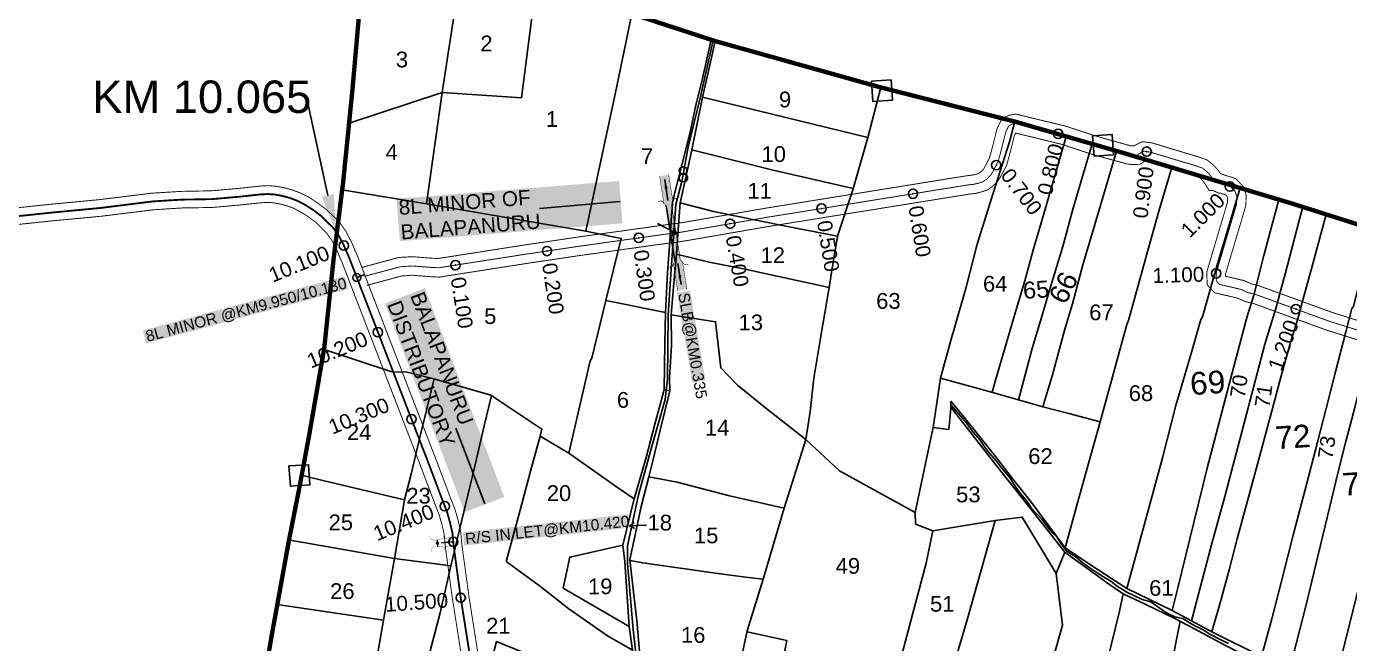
# Model space of a CAD drawing. Header units: millimetres. Extents: x 194974 to 210505, y 1603976 to 1614238.
# Drawn here: x 197653 to 199081, y 1612769 to 1613435 of the extents above; entities that cross this region are included whole.
import ezdxf
from ezdxf import colors
from ezdxf.entities.mleader import LeaderData, LeaderLine
from ezdxf.enums import TextEntityAlignment as Align
from ezdxf.math import Vec2, Vec3

# ---------------------------------------------------------------- set-up
doc = ezdxf.new("R2010")
doc.units = ezdxf.units.MM
doc.header["$LTSCALE"] = 15
doc.header["$PDMODE"] = 32
doc.header["$PDSIZE"] = 10
doc.linetypes.add('ACAD_ISO02W100', pattern=[15, 12, -3])
doc.linetypes.add('HIDDEN2', pattern=[0.1875, 0.125, -0.0625])
for name, color, linetype in [('BOUNDRY STONES', 240, 'Continuous'), ('CANAL1', 7, 'Continuous'), ('CS', 134, 'Continuous'), ('CSMark', 72, 'Continuous'), ('DIMENSION', 1, 'Continuous'), ('PAPER SIZE', 5, 'Continuous'), ('PLOTS', 7, 'Continuous'), ('PLOTS NO', 7, 'Continuous'), ('ROADS', 1, 'Continuous'), ('STREAMS', 4, 'Continuous'), ('STRUCTURE', 5, 'Continuous'), ('text2', 7, 'Continuous'), ('VILLAGE BOUNDRY', 5, 'Continuous')]:
    doc.layers.add(name, color=color, linetype=linetype)
doc.styles.get("Standard").update_dxf_attribs({"font": 'arial.ttf'})
doc.dimstyles.get("Standard").update_dxf_attribs({"dimtxt": 0.18, "dimasz": 0.18, "dimexe": 0.18, "dimexo": 0.0625, "dimgap": 0.09, "dimtad": 0, "dimtih": 1, "dimtoh": 1, "dimdec": 4, "dimzin": 0, "dimdsep": 46, "dimtxsty": 'Standard', "dimcen": 0.09, "dimadec": 0, "dimazin": 0, "dimtfac": 1, "dimtdec": 4, "dimtofl": 0, "dimtmove": 0, "dimatfit": 3, "dimfxl": 1, "dimtolj": 1, "dimtzin": 0, "dimarcsym": 0})

# ---------------------------------------------------------------- blocks, each defined once
blk = doc.blocks.new('OT')
at = {"layer": 'STRUCTURE', "color": 190}
for points, const_width in [([(769751.4, 1706595.8), (769729.4, 1706595.8)], 0.5), ([(769775.2, 1706601.8), (769775.2, 1706597.8), (769769.2, 1706593.8), (769761.8, 1706593.8), (769754.4, 1706593.8), (769748.4, 1706597.8), (769748.4, 1706601.8)], 0.5), ([(769761.8, 1706593.8), (769761.8, 1706581)], 2.5), ([(769751.4, 1706579), (769729.4, 1706579)], 0.5), ([(769748.4, 1706573), (769748.4, 1706577), (769754.4, 1706581), (769761.8, 1706581), (769761.8, 1706581), (769761.8, 1706581), (769769.2, 1706581), (769775.2, 1706577), (769775.2, 1706573)], 0.5)]:
    blk.add_lwpolyline(points, dxfattribs=dict(at, const_width=const_width))
at = {"layer": 'STRUCTURE', "color": 0}
blk.add_circle((769761.8, 1706587.4), 1.87, dxfattribs=at)
blk.add_leader([(769732.6, 1706587.4), (769753.8, 1706587.4)], dimstyle='Standard', override={"dimasz": 10, "dimgap": 0.09, "dimtad": 0}, dxfattribs=at)
blk = doc.blocks.new('SLB')
at = {"layer": 'STRUCTURE'}
h = blk.add_hatch(dxfattribs=at)
h.set_pattern_fill('DOTS', color=6, scale=20, angle=320.3722, style=0)
h.set_pattern_definition([(320.372247934, (-159.4327, -72.9564), (1.2786241598, 0.5641323054), [0, -1.25])])
h.paths.add_polyline_path([(769699.5, 1706871.1), (769699.5, 1706861.1), (769729.1, 1706861.1), (769732.1, 1706863.1), (769792.1, 1706863.1), (769795.1, 1706861.1), (769824.7, 1706861.1), (769824.7, 1706871.1), (769795.1, 1706871.1), (769792.1, 1706869.1), (769732.1, 1706869.1), (769729.1, 1706871.1)])
at = {"layer": 'STRUCTURE', "color": 6, "linetype": 'ACAD_ISO02W100', "ltscale": 0.5, "const_width": 0.5}
for points in [[(769699.5, 1706871.1), (769729.1, 1706871.1)], [(769795.1, 1706871.1), (769824.7, 1706871.1)], [(769699.5, 1706861.1), (769729.1, 1706861.1)], [(769795.1, 1706861.1), (769824.7, 1706861.1)]]:
    blk.add_lwpolyline(points, dxfattribs=at)
at = {"layer": 'STRUCTURE', "color": 6, "const_width": 0.628}
for points in [[(769726.1, 1706877.1), (769726.1, 1706873.1), (769732.1, 1706869.1), (769792.1, 1706869.1), (769798.1, 1706873.1), (769798.1, 1706877.1)], [(769726.1, 1706855.1), (769726.1, 1706859.1), (769732.1, 1706863.1), (769792.1, 1706863.1), (769798.1, 1706859.1), (769798.1, 1706855.1)]]:
    blk.add_lwpolyline(points, dxfattribs=at)
at = {"layer": 'STRUCTURE', "color": 6}
blk.add_lwpolyline([(769732.1, 1706863.1), (769792.1, 1706863.1)], dxfattribs=at)
blk.add_lwpolyline([(769732.1, 1706863.1), (769792.1, 1706863.1)], dxfattribs=at)
at = {"layer": 'STRUCTURE', "color": 0}
blk.add_circle((769762.1, 1706866.1), 1.24, dxfattribs=at)
for points in [[(769703.8, 1706866), (769726.7, 1706866)], [(769818.6, 1706865.8), (769795.7, 1706865.8)]]:
    blk.add_leader(points, dimstyle='Standard', override={"dimasz": 10, "dimgap": 0.09, "dimtad": 0}, dxfattribs=at)

msp = doc.modelspace()

# ---------------------------------------------------------------- linework, layer by layer
at = {"layer": 'BOUNDRY STONES'}
for points in [[(198565.1, 1613375.5), (198586.2, 1613376.9), (198587.7, 1613355.1), (198566.6, 1613353.6)], [(198803.8, 1613316.6), (198824.9, 1613318.1), (198826.4, 1613296.2), (198805.3, 1613294.8)], [(197936.2, 1612960.4), (197957.3, 1612961.8), (197958.8, 1612940), (197937.7, 1612938.5)]]:
    msp.add_lwpolyline(points, close=True, dxfattribs=at)
at = {"layer": 'CANAL1', "color": 200, "const_width": 1}
for points in [[(198015, 1613174.7), (198055, 1613185.4), (198069.6, 1613186.2), (198090.8, 1613184.5), (198097.4, 1613184.3), (198188.3, 1613198.5), (198246.1, 1613207.1), (198347.9, 1613221.3), (198353, 1613221.8), (198359.3, 1613222.8), (198362.1, 1613223.2), (198450.6, 1613238.5), (198667.6, 1613273.5), (198674, 1613274.3), (198678.8, 1613275.4), (198680.8, 1613276.1), (198683.2, 1613277.8), (198685.8, 1613280.3), (198687.3, 1613282.7), (198692.3, 1613292.5), (198694.6, 1613300.5), (198697.4, 1613311.5), (198699.9, 1613321.7), (198701, 1613325.3), (198706, 1613335), (198713.8, 1613338.9), (198720.9, 1613340.1), (198728, 1613338.4), (198733.2, 1613337.1), (198774.5, 1613327.1), (198781.2, 1613324.9), (198809.6, 1613315.7), (198844.3, 1613306), (198847.1, 1613305.8), (198848.9, 1613305.8), (198850.5, 1613306.9), (198857.6, 1613310.3), (198867.9, 1613309), (198905.3, 1613297.7), (198914.1, 1613295.2), (198927.3, 1613290.7), (198934.4, 1613284.9), (198939.4, 1613279.4), (198941.7, 1613275.9), (198944.8, 1613274.7), (198945, 1613274.7), (198953.6, 1613271.9), (198954.3, 1613271.9), (198958.5, 1613270.3), (198966.5, 1613261.9), (198969.6, 1613252.5), (198969.2, 1613241.3), (198947.1, 1613167), (198947.2, 1613165.1), (198956.2, 1613163.1), (198965.1, 1613160.9), (198966.2, 1613160.9), (198975, 1613156.9), (198982.9, 1613155), (199062.9, 1613125.9), (199166.3, 1613093.7)], [(198020.2, 1613155.3), (198058.2, 1613165.5), (198069.4, 1613166.2), (198089.6, 1613164.6), (198098.6, 1613164.2), (198191.3, 1613178.7), (198249, 1613187.3), (198350.1, 1613201.4), (198355.5, 1613201.9), (198362.5, 1613203.1), (198365.3, 1613203.5), (198453.8, 1613218.8), (198670.4, 1613253.7), (198677.6, 1613254.5), (198684.2, 1613256.2), (198690.1, 1613258.1), (198696.2, 1613262.5), (198701.5, 1613267.7), (198704.6, 1613272.8), (198711, 1613285), (198713.9, 1613295.3), (198716.8, 1613306.7), (198719.2, 1613316.4), (198719.7, 1613317.8), (198720.6, 1613319.6), (198723.1, 1613319), (198728.4, 1613317.7), (198769.1, 1613307.8), (198775.1, 1613305.9), (198803.8, 1613296.5), (198840.6, 1613286.3), (198846.2, 1613285.7), (198855.2, 1613285.9), (198860.5, 1613289.5), (198860.9, 1613289.7), (198863.7, 1613289.3), (198899.7, 1613278.5), (198908.1, 1613276.1), (198917.5, 1613272.9), (198920.6, 1613270.4), (198923.6, 1613267.1), (198929.8, 1613257.5), (198933.9, 1613257.5), (198937.5, 1613256), (198939.7, 1613254.7), (198941.8, 1613254.7), (198947.4, 1613252.9), (198948.9, 1613251.3), (198949.5, 1613249.7), (198949.3, 1613244.6), (198927, 1613169.6), (198927.5, 1613155.9), (198935.5, 1613147.2), (198951.6, 1613143.6), (198960.9, 1613141.3), (198968.6, 1613137.8), (198977.2, 1613135.8), (199056.5, 1613106.9), (199160.1, 1613074.6)], [(197627.7, 1613237.4), (197681.1, 1613243), (197731.8, 1613247.8), (197788.9, 1613254.8), (197820.2, 1613256.7), (197852.2, 1613257.3), (197882.7, 1613260), (197904.8, 1613262.4), (197913.7, 1613262.9), (197922.3, 1613262.2), (197930.5, 1613260.7), (197939.3, 1613258.4), (197948.4, 1613255), (197958, 1613250.1), (197966.9, 1613244.4), (197976.2, 1613237.4), (197982.9, 1613231.1), (197990.6, 1613223.4), (197997.6, 1613213.8), (198003.3, 1613202.8), (198009.9, 1613187.6), (198022.1, 1613155.9), (198043.5, 1613100.5), (198061.2, 1613054.7), (198094.2, 1612969.4), (198110.4, 1612926.4), (198115.6, 1612913.1), (198119, 1612901), (198121.6, 1612889.3), (198123, 1612874.4), (198130.6, 1612818.9), (198141.5, 1612750.1)], [(197629.5, 1613219.5), (197682.9, 1613225.1), (197733.8, 1613229.9), (197790.6, 1613236.9), (197820.9, 1613238.8), (197853.1, 1613239.3), (197884.4, 1613242.1), (197906.2, 1613244.4), (197913.5, 1613244.8), (197920, 1613244.3), (197926.6, 1613243.1), (197933.9, 1613241.2), (197941.1, 1613238.6), (197949, 1613234.4), (197956.7, 1613229.6), (197964.6, 1613223.7), (197970.3, 1613218.2), (197976.9, 1613211.6), (197982.2, 1613204.3), (197987.1, 1613195), (197993.3, 1613180.7), (198005.3, 1613149.4), (198026.7, 1613094.1), (198044.4, 1613048.2), (198077.3, 1612963), (198093.6, 1612919.9), (198098.5, 1612907.3), (198101.5, 1612896.6), (198103.8, 1612886.5), (198105.1, 1612872.3), (198112.8, 1612816.3), (198123.7, 1612747.4)]]:
    msp.add_lwpolyline(points, dxfattribs=at)
at = {"layer": 'CANAL1', "color": 1, "linetype": 'HIDDEN2', "ltscale": 4}
for points, const_width in [([(198017.6, 1613165), (198056.6, 1613175.4), (198069.5, 1613176.2), (198090.2, 1613174.6), (198098, 1613174.3), (198189.8, 1613188.6), (198247.6, 1613197.2), (198349, 1613211.4), (198354.3, 1613211.8), (198360.9, 1613212.9), (198363.7, 1613213.4), (198452.2, 1613228.7), (198669, 1613263.6), (198675.8, 1613264.4), (198681.5, 1613265.8), (198685.5, 1613267.1), (198689.7, 1613270.2), (198693.6, 1613274), (198695.9, 1613277.7), (198701.7, 1613288.8), (198704.3, 1613297.9), (198707.1, 1613309.1), (198709.6, 1613319), (198710.4, 1613321.6), (198713.4, 1613327.5), (198716.9, 1613329.3), (198720.6, 1613329.9), (198725.5, 1613328.7), (198730.8, 1613327.4), (198771.8, 1613317.5), (198778.2, 1613315.4), (198806.7, 1613306.1), (198842.5, 1613296.2), (198846.6, 1613295.8), (198852, 1613295.8), (198855.5, 1613298.2), (198859.3, 1613300), (198865.8, 1613299.1), (198902.5, 1613288.1), (198911.1, 1613285.6), (198922.4, 1613281.8), (198927.5, 1613277.7), (198931.5, 1613273.2), (198935.3, 1613267.4), (198935.9, 1613267.4), (198942, 1613265), (198942.5, 1613264.7), (198943.4, 1613264.7), (198952, 1613262), (198952.3, 1613262), (198952.7, 1613261.8), (198957.7, 1613256.6), (198959.5, 1613251.1), (198959.2, 1613242.9), (198937.1, 1613168.3), (198937.4, 1613160), (198940.7, 1613156.3), (198953.9, 1613153.3), (198963.8, 1613150.9), (198964, 1613150.9), (198971.8, 1613147.4), (198980, 1613145.4), (199059.7, 1613116.4), (199163.2, 1613084.1)], 1), ([(197628.6, 1613228.4), (197682, 1613234), (197732.8, 1613238.8), (197789.7, 1613245.9), (197820.6, 1613247.8), (197852.7, 1613248.3), (197883.5, 1613251), (197905.5, 1613253.4), (197913.6, 1613253.8), (197921.1, 1613253.3), (197928.5, 1613251.9), (197936.6, 1613249.8), (197944.7, 1613246.8), (197953.5, 1613242.3), (197961.8, 1613237), (197970.4, 1613230.6), (197976.6, 1613224.6), (197976.7, 1613224.5), (197983.8, 1613217.5), (197989.9, 1613209), (197995.2, 1613198.9), (198001.6, 1613184.1), (198009.5, 1613163.7), (198013.7, 1613152.7), (198027.5, 1613117.1), (198035.1, 1613097.3), (198052.8, 1613051.4), (198085.8, 1612966.2), (198102, 1612923.2), (198107.1, 1612910.2), (198110.2, 1612898.8), (198112.7, 1612887.9), (198114.1, 1612873.4), (198121.7, 1612817.6), (198132.6, 1612748.7)], 2)]:
    msp.add_lwpolyline(points, dxfattribs=dict(at, const_width=const_width))
at = {"layer": 'CS'}
for p in [(198766.7, 1613318.7), (198862.2, 1613299.6), (198699.7, 1613285), (198609.9, 1613254.1), (198952, 1613262), (198511.2, 1613238.2), (198412.5, 1613221.8), (198313.8, 1613206.5), (198214.8, 1613192.3), (198115.9, 1613177.1), (198937.1, 1613168.1), (199023.2, 1613129.7)]:
    msp.add_point(p, dxfattribs=at)
at = {"layer": 'PLOTS', "color": 0}
for points in [[(198118.7, 1613476.4), (198101.7, 1613363.2), (198084.8, 1613243.2), (197993.6, 1613258.3)], [(198001.1, 1613330.2), (198101.7, 1613363.2), (198187.2, 1613357.5), (198203.2, 1613481.5)], [(198084.8, 1613243.2), (198256.6, 1613213.7), (198273.2, 1613291.4), (198288.3, 1613361.7), (198306.5, 1613448.2)], [(198309, 1612924.9), (198321.7, 1612969.7), (198331.2, 1613005.4), (198340.4, 1613040.1), (198341.1, 1613042.8), (198342, 1613092.4), (198342.6, 1613126), (198344.7, 1613169), (198347.2, 1613202.6), (198349.3, 1613230.5), (198350.5, 1613247), (198361.3, 1613289.4), (198369.2, 1613320.4), (198375.5, 1613349.7), (198382.8, 1613378.5), (198392.1, 1613420.2)], [(198396.2, 1613418.9), (198390.4, 1613392.8), (198382.6, 1613358.2), (198376.5, 1613328), (198371.1, 1613301.4), (198364.2, 1613270.2), (198358.4, 1613244.2), (198356, 1613210.6), (198354.6, 1613189), (198351.4, 1613153.6), (198348.7, 1613123.6), (198349, 1613089.9), (198347.1, 1613055.5), (198347.4, 1613041.5), (198341.1, 1613042.8)], [(198382.6, 1613358.2), (198561, 1613314.7)], [(198575.1, 1613368.9), (198561, 1613314.7), (198549.2, 1613273.3), (198545, 1613258.3), (198528.5, 1613208.3), (198522, 1613169.3), (198519.3, 1613153), (198510.5, 1613100.5), (198503, 1613055.2), (198498.8, 1613019.2), (198494.2, 1612988.9), (198470.8, 1612914.9), (198448, 1612838.4), (198431, 1612782.7), (198425.2, 1612755.7)], [(198348.7, 1613123.6), (198396.8, 1613116), (198402.3, 1613066.4), (198420.3, 1613047.5), (198450.8, 1613023.1), (198494.2, 1612988.9), (198530.5, 1612955.3), (198612.1, 1612910.1), (198626.2, 1612976.6), (198631.7, 1613002.1), (198639.4, 1613055.2), (198652.2, 1613101.3), (198653.1, 1613104.5), (198667.3, 1613153.2), (198679.2, 1613199.9), (198696.5, 1613254.6), (198714.2, 1613310.2), (198719.7, 1613332)], [(198775.4, 1613316), (198751, 1613232.6), (198739.8, 1613194.7), (198730.6, 1613160.2), (198720.7, 1613126.9), (198710.4, 1613092.1), (198699, 1613052.9), (198695.2, 1613040)], [(198545.3, 1613259.7), (198458.9, 1613279.7), (198371.1, 1613301.4)], [(198723.7, 1613031.7), (198738.4, 1613087.3), (198747.4, 1613117), (198758.8, 1613154.7), (198771.7, 1613197.3), (198782.8, 1613238.5), (198794.8, 1613279), (198803.2, 1613307.9)], [(198829.7, 1613300.2), (198810, 1613234.1), (198793.4, 1613177.4), (198782.2, 1613135.4), (198773.8, 1613108.2), (198760.4, 1613058.7), (198750.1, 1613024.1)], [(198639.4, 1613055.2), (198694.8, 1613040.1), (198750.1, 1613024.1), (198778.1, 1613017.1), (198811.8, 1613008), (198840.8, 1613113), (198842.7, 1613117.3), (198865.3, 1613199.5), (198875.1, 1613235.3), (198889.2, 1613282.5)], [(198840.6, 1612828.2), (198863.6, 1612912.4), (198879.2, 1612969.3), (198893.6, 1613025.6), (198910.1, 1613081.9), (198920.5, 1613118.6), (198922.3, 1613121.4), (198937.8, 1613176.1), (198955.4, 1613235), (198963, 1613260.4)], [(198358.4, 1613244.2), (198394.4, 1613234.9), (198472.7, 1613219.2), (198528.5, 1613208.3)], [(199004.7, 1613247.9), (198988.5, 1613187.6), (198977.7, 1613144.6), (198970.1, 1613120.6), (198951.3, 1613048.8), (198939.1, 1613002.1), (198927.6, 1612958.2), (198913.2, 1612899.5), (198895.5, 1612827.5), (198889.8, 1612804.3)], [(198910.7, 1612793.2), (198918.6, 1612823.7), (198932.4, 1612876.7), (198946.6, 1612927.5), (198962.3, 1612987.5), (198975.6, 1613038.3), (198989.7, 1613091.7), (199001.5, 1613130.4), (199014.1, 1613177), (199026.7, 1613225.1), (199030.6, 1613239.9)], [(199055.9, 1613231.9), (199041.8, 1613180), (199027.9, 1613128.8), (199027, 1613125.4), (199017.3, 1613093.7), (199007.1, 1613056.3), (198997.9, 1613022.6), (198989.4, 1612990.3), (198981.8, 1612962.4), (198969.8, 1612918.7), (198960, 1612881.8), (198951.2, 1612848.5), (198942.9, 1612817.6), (198932.5, 1612781.5)], [(198256.6, 1613213.7), (198295, 1613206), (198278.2, 1613138.8), (198263.2, 1613076.6), (198261.4, 1613074), (198238.5, 1612974.1), (198207.3, 1612992.6), (198209.2, 1613000.2), (198154.2, 1613036.8), (198092.5, 1613054.4), (198062.3, 1613061.9), (198048.3, 1613061.8), (197974.1, 1613086.2)], [(198986.1, 1612754.8), (198997.1, 1612795.5), (199007.5, 1612834.6), (199020.6, 1612887.1), (199034.8, 1612940.5), (199046.6, 1612986), (199056, 1613022.5), (199066.1, 1613062), (199077.2, 1613105), (199083.5, 1613130.2), (199085.5, 1613132.6), (199096.4, 1613176.3), (199105.8, 1613216)], [(199133.4, 1613207.3), (199123.8, 1613167.9), (199115.4, 1613135.2), (199113.5, 1613132.6), (199103, 1613090.7), (199095, 1613057.7), (199086.4, 1613022.1), (199077.3, 1612986.8), (199068.6, 1612952.8), (199059.8, 1612916.8), (199046.8, 1612863), (199033.8, 1612809.2), (199020.8, 1612757.4), (199015.6, 1612736.5)], [(198519.3, 1613153), (198427, 1613173), (198390, 1613180.2), (198354.6, 1613189)], [(199065.8, 1612723.9), (199068.2, 1612737.5), (199084.1, 1612801.1), (199100.9, 1612868.4), (199113.7, 1612925.5), (199129.3, 1612990.4), (199138.7, 1613030), (199147.3, 1613066.4), (199157, 1613105.9), (199164.3, 1613135.5), (199164.9, 1613137.9), (199173.6, 1613175.2), (199177.3, 1613193.3)], [(198278.2, 1613139), (198342.6, 1613126)], [(198092.8, 1613054.3), (198076.3, 1612986.7), (198068, 1612951.6), (198061.1, 1612924), (197972.8, 1612944.8), (197949.9, 1612950.4)], [(198050.3, 1612860.6), (198111.1, 1612852.6), (198136.4, 1612958.9), (198147, 1613003.6), (198154.8, 1613036.4)], [(198347.4, 1613041.5), (198336.9, 1612998.9), (198329.2, 1612967.5), (198324.6, 1612948.7), (198316.6, 1612916.6), (198308.5, 1612879.2), (198304.3, 1612859.6), (198308.3, 1612824.4), (198311.9, 1612793.8), (198314.7, 1612760.4)], [(198811.8, 1613008), (198787.6, 1612920.7), (198774, 1612872), (198736.8, 1612922.6), (198720.8, 1612942.3), (198696.6, 1612973.7), (198664.6, 1613013.3), (198650.9, 1613030.2), (198650.6, 1613022.8), (198648.5, 1612999.7), (198631.7, 1613002.1)], [(198650.6, 1613023.8), (198699.3, 1612961.8), (198740.5, 1612909.7), (198773.7, 1612867.3), (198820.9, 1612833.1), (198836.8, 1612822.6), (198861.9, 1612810.6), (198891.8, 1612796.2), (198913.1, 1612785.2), (198941.3, 1612770.1), (198965.1, 1612757.3), (198986.5, 1612747.1), (199013.1, 1612729.5), (199036, 1612713.4), (199070, 1612704.1), (199104.2, 1612694.6)], [(198064.8, 1612661.6), (198112.8, 1612655.6), (198127.2, 1612703.7), (198142.2, 1612702.1), (198160.4, 1612770.9), (198246, 1612736.1), (198309.6, 1612712), (198306.9, 1612761.7), (198279.9, 1612777.3), (198238.2, 1612806.3), (198206.4, 1612831.3), (198170.7, 1612857.4), (198184.6, 1612908.7), (198198.2, 1612958.8), (198207.3, 1612992.6)], [(198238.5, 1612974.1), (198290.7, 1612937.2), (198309, 1612924.9), (198296.8, 1612874.9), (198239.3, 1612862.1), (198232.3, 1612828.7), (198303.5, 1612787.3), (198306.9, 1612761.7)], [(198470.8, 1612914.9), (198411.9, 1612928.2), (198355.3, 1612942.8), (198324.6, 1612948.7)], [(198061.1, 1612924), (198050.3, 1612860.6), (197937.5, 1612880.5), (197936.3, 1612880.7)], [(198528.2, 1612608.6), (198574.9, 1612660.1), (198576.1, 1612664.8), (198588.7, 1612719.5), (198594.8, 1612745.9), (198610.7, 1612805.4), (198624.2, 1612855.6), (198631.3, 1612890.4), (198612.7, 1612897.7), (198612.1, 1612910.1)], [(198698.5, 1612901.6), (198668.3, 1612794.3), (198656.1, 1612753), (198641.3, 1612699.6), (198625.1, 1612643.5)], [(198631.3, 1612890.4), (198698.5, 1612901.6), (198727.7, 1612905), (198764.6, 1612844.5)], [(198303.5, 1612787.3), (198298.8, 1612857), (198296.8, 1612874.9)], [(199110, 1612703.9), (199065.8, 1612723.9), (199041.8, 1612719.8), (199011.1, 1612739.4), (198984.8, 1612755.6), (198933.9, 1612780.8), (198889.8, 1612804.3), (198840.6, 1612828.2), (198800.6, 1612854.5), (198774, 1612872)], [(198050.3, 1612860.6), (198038.2, 1612794.1), (197923.6, 1612810.8)], [(198304.4, 1612858.6), (198318.2, 1612855.8), (198394.1, 1612845.2), (198428.9, 1612840.4), (198448, 1612838.4)], [(198773.7, 1612867.3), (198764.6, 1612844.5), (198771.4, 1612788.5), (198762.1, 1612756.5), (198723.8, 1612740.3), (198716.9, 1612679.4), (198715.2, 1612660.6), (198708.4, 1612599.9), (198703.1, 1612557.1), (198697.8, 1612517.6)], [(198111.1, 1612852.6), (198099.3, 1612802.1), (198088.7, 1612760.8), (198078.8, 1612722.7), (198070.5, 1612686.6), (198064.8, 1612661.6), (198015.7, 1612667.2), (197949.1, 1612676.1), (197901.5, 1612683.3)], [(198756.7, 1612464.5), (198766.7, 1612511.4), (198775, 1612550.1), (198783.3, 1612588.6), (198792.7, 1612627.7), (198800.9, 1612665.4), (198808.5, 1612702.5), (198816.5, 1612737.9), (198824.3, 1612768.6), (198832.7, 1612803.6), (198836.8, 1612822.6)], [(198038.2, 1612794.1), (198021.4, 1612697), (198015.7, 1612667.2), (198003.7, 1612610.9), (197996.7, 1612577.9), (197989.1, 1612542), (197981.1, 1612503.7), (197972.4, 1612462.2), (197963.2, 1612418.2), (197952.9, 1612378.3)], [(198825.9, 1612422.7), (198841.6, 1612504.3), (198851.6, 1612556.7), (198860.3, 1612605.1), (198869.2, 1612647.2), (198876.2, 1612679), (198887.9, 1612740.4), (198898.3, 1612792.9)], [(198314, 1612755.8), (198337.3, 1612739.5), (198367.7, 1612718.7), (198398.1, 1612697.1), (198429.6, 1612675.6), (198444.9, 1612664), (198469.9, 1612647.2), (198496.7, 1612630.3), (198528.2, 1612608.6), (198584.3, 1612593.6), (198591.7, 1612616.2), (198665.5, 1612605.7), (198679.9, 1612621.5), (198625.1, 1612643.5), (198575.4, 1612663.4), (198503, 1612689.4), (198485.7, 1612695.7), (198461.6, 1612713.4), (198470.1, 1612754), (198473.8, 1612772.1), (198430.7, 1612781.3)]]:
    msp.add_lwpolyline(points, dxfattribs=at)
at = {"layer": 'PLOTS NO'}
for points in [[(198355.1, 1613211.2), (198333.9, 1613222)], [(198349.4, 1613209.2), (198355.1, 1613211.2), (198350.8, 1613216.9)], [(198309.2, 1612893), (198304.1, 1612895.7), (198308.7, 1612899.5)], [(198304.1, 1612895.7), (198322, 1612896.5)]]:
    msp.add_lwpolyline(points, dxfattribs=at)
at = {"layer": 'ROADS'}
msp.add_lwpolyline([(198394.2, 1613419.5), (198380.4, 1613359), (198367.3, 1613304.5), (198360.2, 1613267.5), (198353.7, 1613242.5), (198348.8, 1613172.9), (198345.4, 1613123.3), (198344.9, 1613054.3), (198342.2, 1613032.3), (198327.3, 1612978.8), (198313.6, 1612929.3), (198301.6, 1612874.4), (198301.5, 1612855.3), (198307.7, 1612783.9), (198310.5, 1612758), (198311.8, 1612717.7), (198315.1, 1612660.3), (198316, 1612632.4), (198302.2, 1612573.3), (198293.2, 1612526.5), (198269.5, 1612422.9), (198257.4, 1612366)], dxfattribs=at)
at = {"layer": 'STREAMS', "color": 4}
msp.add_lwpolyline([(198950.5, 1612768.8), (198940.9, 1612773.7), (198930.3, 1612779), (198923.2, 1612783.7), (198914.3, 1612788), (198908.1, 1612791.7), (198901.2, 1612795.9), (198892.7, 1612797.8), (198883.4, 1612802), (198874.2, 1612808.5), (198866.8, 1612813.7), (198857.4, 1612816.5), (198840.8, 1612824.2), (198830.4, 1612830.9), (198823.6, 1612836.2), (198815.5, 1612840.9), (198807.8, 1612845.9), (198801.1, 1612850.2), (198793.4, 1612855.9), (198786, 1612861.9), (198775.8, 1612868.4), (198770, 1612876.3), (198764.3, 1612885.2), (198759.1, 1612889.6), (198752.8, 1612897.5), (198748.9, 1612903.1), (198742.8, 1612909.6), (198737.6, 1612915.2), (198732.5, 1612923.1), (198725.6, 1612930.9), (198720.8, 1612937.4), (198719.3, 1612939.7), (198713.9, 1612948.2), (198709.4, 1612953.8), (198704.5, 1612959.8), (198700.2, 1612965.7), (198692.2, 1612974.5), (198687.1, 1612981.2), (198682.4, 1612988.1), (198674.7, 1612997), (198668.4, 1613006), (198663.5, 1613011.7), (198650.8, 1613026.5)], dxfattribs=at)
at = {"layer": 'text2', "color": 2}
msp.add_lwpolyline([(198018, 1613167), (198009.5, 1613163.7)], dxfattribs=at)
msp.add_circle((198009.5, 1613163.7), 4.24, dxfattribs=at)
for p in [(197995.5, 1613198.2), (198032.2, 1613104.7), (198068.5, 1613010.9), (198104.4, 1612917), (198121.6, 1612818.3)]:
    msp.add_point(p, dxfattribs=at)
at = {"layer": 'text2', "color": 2, "linetype": 'Continuous'}
msp.add_point((198113.6, 1612878.5, 1), dxfattribs=at)
at = {"layer": 'VILLAGE BOUNDRY', "const_width": 4.72}
for points in [[(197855, 1612396.5), (197850.1, 1612397.3), (197880.1, 1612540.3), (197901.6, 1612684.2), (197917.2, 1612775.5), (197936.1, 1612879.7), (197947.7, 1612938.4), (197958, 1612993.6), (197974.3, 1613087.6), (197984.5, 1613184.9), (197994.7, 1613266.8), (198004.7, 1613366), (198013, 1613460.2), (198031.5, 1613471.2)], [(198031.5, 1613471.2), (198203.2, 1613481.5), (198306.5, 1613448.2), (198396.2, 1613418.9), (198574.2, 1613369.1), (198720.2, 1613331.9), (198836.1, 1613298.4), (199020.3, 1613243.2), (199180.1, 1613192.4)], [(197495.4, 1612243.5), (197652.6, 1612188.9), (197736.8, 1612156.4), (197789.2, 1612143.7), (197838.4, 1612346.1), (197850.1, 1612397.3), (197850.1, 1612397.3), (197880.1, 1612540.3), (197901.6, 1612684.2), (197917.2, 1612775.5), (197936.1, 1612879.7), (197947.7, 1612938.4), (197958, 1612993.6), (197974.3, 1613087.6), (197984.5, 1613184.9), (197994.7, 1613266.8), (198004.7, 1613366), (198013, 1613460.2)], [(198306.5, 1613448.2), (198396.2, 1613418.9), (198574.2, 1613369.1), (198720.2, 1613331.9), (198836.1, 1613298.4), (199020.3, 1613243.2), (199180.1, 1613192.4)]]:
    msp.add_lwpolyline(points, dxfattribs=at)

# ---------------------------------------------------------------- block references
at = {"layer": 'STRUCTURE', "color": 0, "rotation": 278.9923061674828}
msp.add_blockref('SLB', (-1607851.8, 2106726.9, 100), dxfattribs=at)
at = {"layer": 'STRUCTURE', "color": 0, "xscale": 0.5599999999999999, "yscale": 0.5599999999999999, "zscale": 0.5599999999999999, "rotation": 184.901643567049}
msp.add_blockref('OT', (545927.3, 2601903.6, 1), dxfattribs=at)

# ---------------------------------------------------------------- texts
at = {"layer": 'CSMark', "color": 1}
for s, rotation, p in [('0.800', 76.4057, (198764.8, 1613307.7)), ('0.900', 82.8029, (198862, 1613283.3)), ('1.000', 45.1379, (198942.5, 1613250.8)), ('1.100', 1.7836, (198924.3, 1613167.4)), ('1.200', 69.9681, (199019.3, 1613117))]:
    msp.add_text(s, height=16, rotation=rotation, dxfattribs=at).set_placement(p, align=Align.MIDDLE_RIGHT)
for s, rotation, p in [('0.700', 307.5541, (198710, 1613278.6)), ('0.600', 279.1387, (198612.7, 1613241.2)), ('0.500', 279.1387, (198514, 1613225.3)), ('0.400', 279.8119, (198415.5, 1613209)), ('10.100', 22.3385, (197915.5, 1613165.4)), ('0.300', 277.9495, (198316.1, 1613193.6)), ('0.200', 278.4421, (198217.3, 1613179.5)), ('0.100', 278.9058, (198118.6, 1613164.2)), ('10.200', 22.3385, (197956.8, 1613072.8)), ('10.300', 22.3385, (197980, 1613001.5)), ('10.400', 22.3385, (198028.3, 1612886.5)), ('10.500', 4.0924, (198039.8, 1612810.9))]:
    msp.add_text(s, height=16, rotation=rotation, dxfattribs=at).set_placement(p, align=Align.MIDDLE_LEFT)
at = {"layer": 'PLOTS NO'}
for s, p in [('2', (198142.8, 1613407.8)), ('3', (198051.6, 1613390.5)), ('9', (198465.2, 1613347.3)), ('1', (198213.6, 1613326.3)), ('4', (198040.5, 1613290.5)), ('7', (198316.2, 1613286.1)), ('10', (198446.3, 1613288.4)), ('8', (198355.2, 1613266.5)), ('11', (198431.1, 1613248.8)), ('12', (198445.3, 1613179.3)), ('64', (198685.4, 1613148.5)), ('63', (198570.1, 1613130)), ('5', (198146.9, 1613113.6)), ('67', (198800.1, 1613117.7)), ('13', (198421.6, 1613106.8)), ('68', (198842.8, 1613030.5)), ('6', (198290.2, 1613023.2)), ('24', (197998.8, 1612988.3)), ('14', (198385.2, 1612993.2)), ('62', (198734.3, 1612962.5)), ('23', (198062.9, 1612919.8)), ('20', (198214.5, 1612922.6)), ('53', (198656.4, 1612921.2)), ('25', (197979, 1612891.1)), ('18', (198323.3, 1612890.8)), ('15', (198373.4, 1612877)), ('49', (198526.4, 1612844.1)), ('26', (197980.6, 1612816.9)), ('19', (198259, 1612822)), ('61', (198864.8, 1612820.3)), ('51', (198628.3, 1612803.2)), ('21', (198149, 1612779.6)), ('16', (198359.4, 1612769.6))]:
    msp.add_text(s, height=17, dxfattribs=at).set_placement(p)
at = {"layer": 'PLOTS NO', "color": 0}
for s, height, rotation, p in [('65', 18.27, 3.8794, (198729.2, 1613140.6)), ('66', 21.14, 63.742, (198774.4, 1613133.5)), ('69', 24.54, 3.8794, (198909.8, 1613036.8)), ('70', 15.99, 81.4811, (198967.8, 1613033)), ('71', 15.99, 81.4811, (198994.4, 1613022.6)), ('72', 24.54, 3.8794, (199001.8, 1612978.4)), ('73', 15.99, 81.4811, (199062.5, 1612967)), ('74', 24.54, 3.8794, (199074.1, 1612928.1))]:
    msp.add_text(s, height=height, rotation=rotation, dxfattribs=at).set_placement(p)
at = {"layer": 'STRUCTURE', "color": 5, "attachment_point": 1, "bg_fill": 1, "box_fill_scale": 1.1, "bg_fill_color": 7, "bg_fill_true_color": 16777215, "bg_fill_transparency": 0}
for s, insert, char_height, width, rotation in [('{\\C1;8L MINOR OF BALAPANURU}', (198054, 1613247.2), 16, 237.917, 4.5688), ('\\pi0.3997;8L MINOR @KM9.950/10.130', (197779.9, 1613105.8), 12, 223.2, 15.0439), ('{\\C1;BALAPANURU DISTRIBUTORY}', (198081.8, 1613150.1), 16, 237.917, 290.8937), ('SLB@KM0.335', (198368.2, 1613148.3), 12, 96.041, 279.8119), ('\\pi0.71894;R/S IN LET@KM10.420', (198125.1, 1612887.7), 12, 177.525, 6.2028)]:
    msp.add_mtext(s, dxfattribs=dict(at, insert=insert, char_height=char_height, width=width, rotation=rotation))

# ---------------------------------------------------------------- leaders
at = {"layer": 'DIMENSION', "color": 1}
ml = msp.add_multileader_mtext('Standard', dxfattribs=at)
ml.set_content('KM 10.065', color=1)
ml.set_leader_properties()
ml.build(insert=Vec2(0, 0))
ml.multileader.update_dxf_attribs({"dogleg_length": 0.36, "arrow_head_size": 40})
ctx = ml.context
ctx.base_point, ctx.char_height, ctx.arrow_head_size, ctx.landing_gap_size, ctx.plane_origin = Vec3(197723.8, 1613358.5), 35, 40, 0.09, Vec3(197612.9, 1613190.7)
notes = []
notes.append((ctx, [(1, (1, 1, 0), (197955, 1613358.5), (-1, 0), 1.396927018504357e-11, [(0, [(197986.8, 1613213.3)], 0, [])])]))
ctx.mtext.insert, ctx.mtext.flow_direction = Vec3(197723.9, 1613376.3), 5
at = {"layer": 'PAPER SIZE', "color": 1}
for points in [[(198293.9, 1613245.7), (198206.6, 1613238.3)], [(198147.8, 1612919.4), (198116.2, 1613001.1)]]:
    msp.add_leader(points, dimstyle='Standard', override={"dimasz": 40, "dimgap": 0.09, "dimtad": 0, "dimtfill": 2, "dimtfillclr": 5}, dxfattribs=at)
for ctx, leaders in notes:
    for number, flags, end, landing, length, lines in leaders:
        leader = LeaderData()
        leader.index, (leader.has_last_leader_line, leader.has_dogleg_vector, leader.attachment_direction) = number, flags
        leader.last_leader_point, leader.dogleg_vector, leader.dogleg_length = Vec3(end), Vec3(landing), length
        for number, points, colour, breaks in lines:
            line = LeaderLine()
            line.index, line.vertices, line.color, line.breaks = number, Vec3.list(points), colors.encode_raw_color(colour), breaks
            leader.lines.append(line)
        ctx.leaders.append(leader)

doc.saveas('drawing.dxf')
